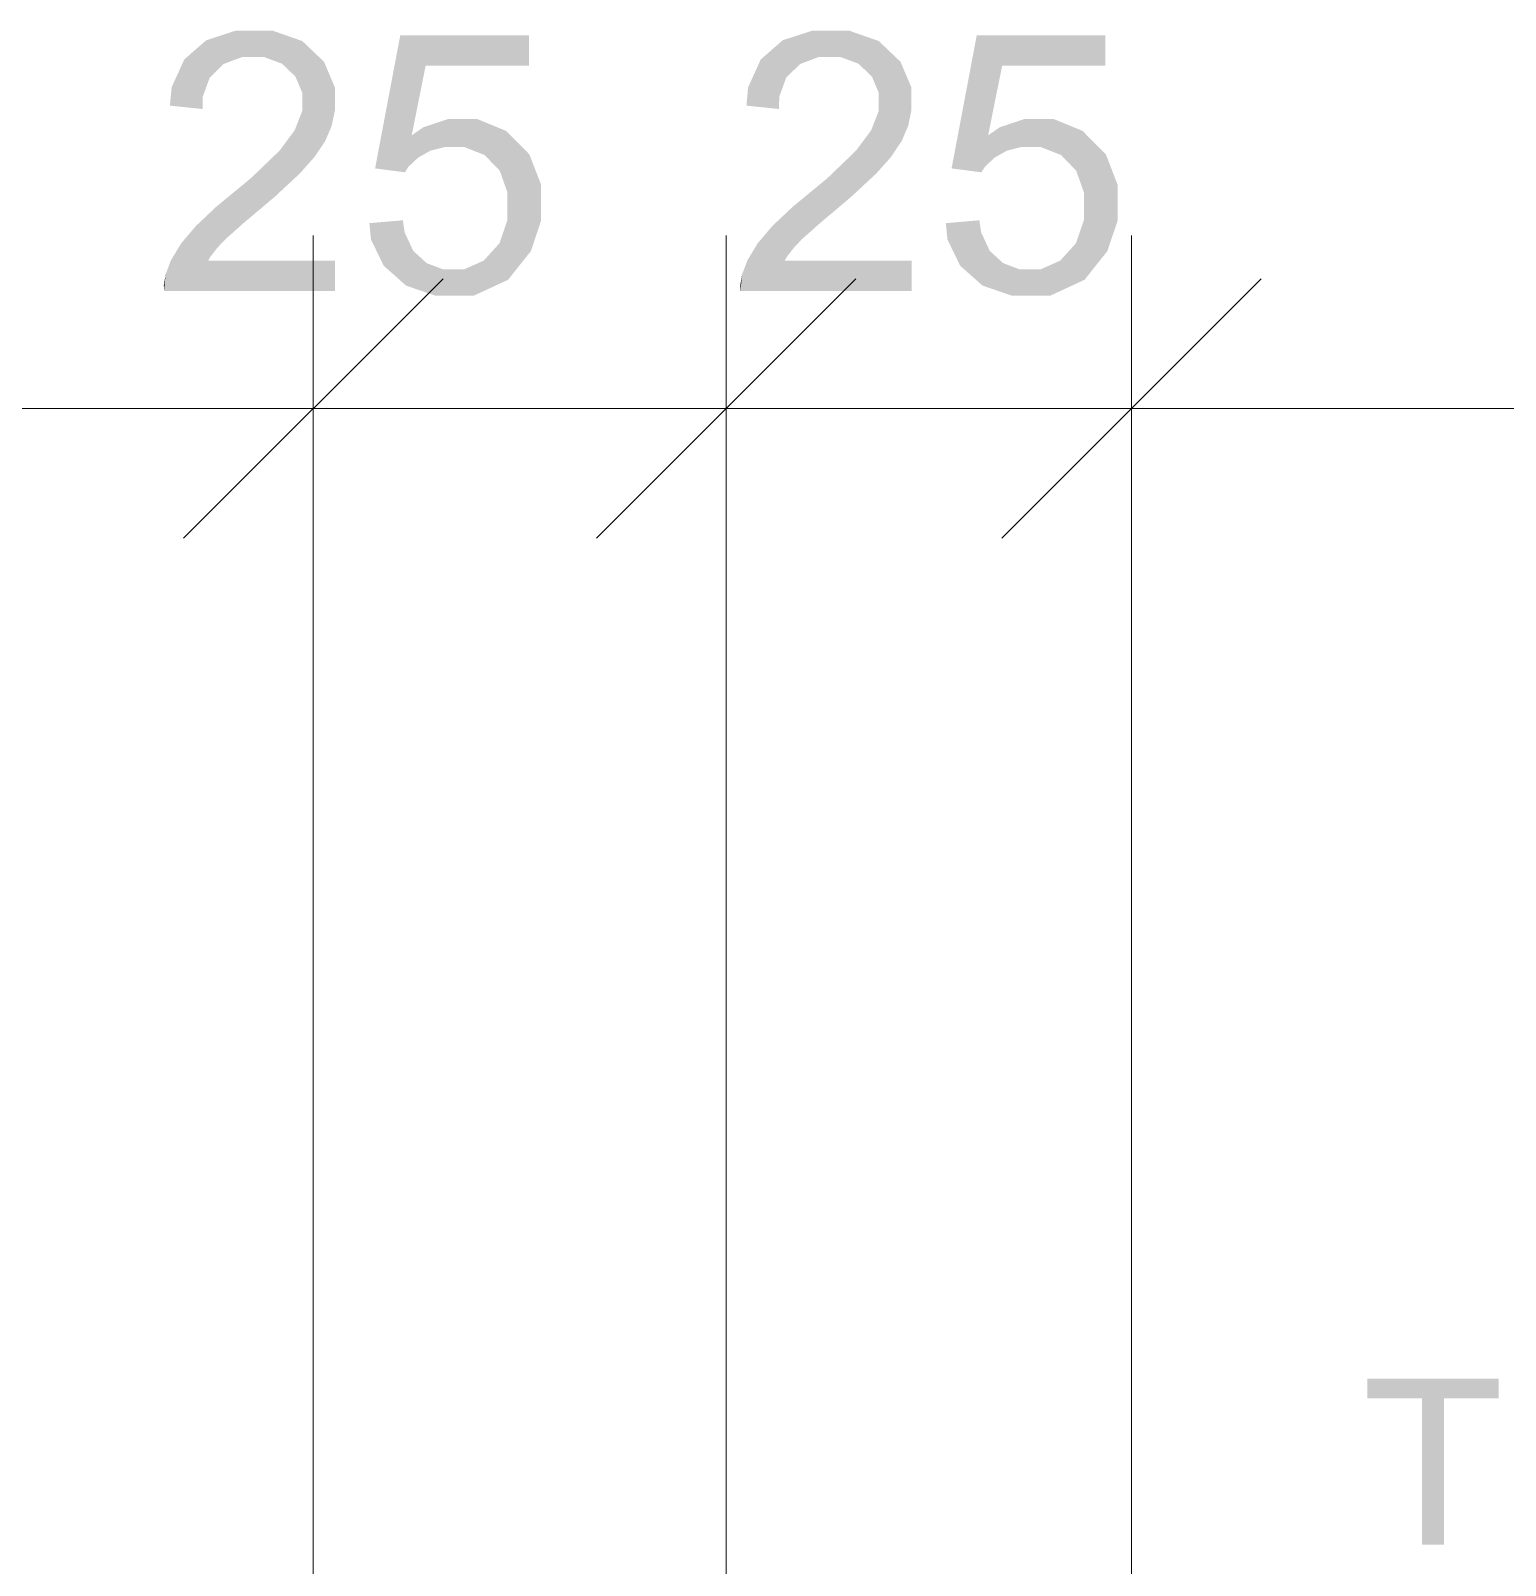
# Model space of a CAD drawing. Header units: millimetres. Extents: x 2 to 579, y 1 to 405.
# Drawn here: x 182.74 to 190.42, y 103 to 110.98 of the extents above; entities that cross this region are included whole.
import ezdxf

# ---------------------------------------------------------------- set-up
doc = ezdxf.new("R2010")
doc.units = ezdxf.units.MM
doc.linetypes.add('XKITLINE00', pattern=[0])
doc.layers.add('LinkedObject', color=7, linetype='Continuous', lineweight=0)

# ---------------------------------------------------------------- blocks, each defined once
blk = doc.blocks.new('*A4')
at = {"layer": 'LinkedObject'}
for points in [[(183.8067, 110.9843), (183.5964, 110.8845), (183.6535, 110.9344)], [(183.9029, 110.9843), (183.5964, 110.8845), (183.8067, 110.9843)], [(183.8393, 110.8466), (183.5964, 110.8845), (183.9029, 110.9843)], [(183.8393, 110.8466), (183.9029, 110.9843), (183.8992, 110.8466)], [(183.8992, 110.8466), (183.9029, 110.9843), (183.9558, 110.8466)], [(184.1537, 110.9304), (183.9029, 110.9843), (184, 110.9843)], [(184.0477, 110.8128), (183.9029, 110.9843), (184.1537, 110.9304)], [(183.9558, 110.8466), (183.9029, 110.9843), (184.0477, 110.8128)], [(184.7959, 110.8021), (184.5327, 110.2675), (184.6636, 110.96)], [(185.3332, 110.8021), (184.6636, 110.96), (185.3332, 110.96)], [(184.7959, 110.8021), (184.6636, 110.96), (185.3332, 110.8021)], [(186.8075, 110.9843), (186.5972, 110.8845), (186.6543, 110.9344)], [(186.9037, 110.9843), (186.5972, 110.8845), (186.8075, 110.9843)], [(186.8401, 110.8466), (186.5972, 110.8845), (186.9037, 110.9843)], [(186.8401, 110.8466), (186.9037, 110.9843), (186.9, 110.8466)], [(186.9, 110.8466), (186.9037, 110.9843), (186.9566, 110.8466)], [(187.1544, 110.9304), (186.9037, 110.9843), (187.0007, 110.9843)], [(187.0485, 110.8128), (186.9037, 110.9843), (187.1544, 110.9304)], [(186.9566, 110.8466), (186.9037, 110.9843), (187.0485, 110.8128)], [(187.7967, 110.8021), (187.5335, 110.2675), (187.6644, 110.96)], [(188.334, 110.8021), (187.6644, 110.96), (188.334, 110.96)], [(187.7967, 110.8021), (187.6644, 110.96), (188.334, 110.8021)], [(183.5964, 110.8845), (183.7436, 110.8108), (183.5394, 110.8346)], [(183.7436, 110.8108), (183.5964, 110.8845), (183.8393, 110.8466)], [(184.0477, 110.8128), (184.1537, 110.9304), (184.0829, 110.7791)], [(184.0829, 110.7791), (184.1537, 110.9304), (184.1181, 110.7453)], [(184.2102, 110.8766), (184.1181, 110.7453), (184.1537, 110.9304)], [(184.1181, 110.7453), (184.2102, 110.8766), (184.1533, 110.6624)], [(184.1533, 110.6624), (184.2102, 110.8766), (184.3234, 110.6891)], [(184.3234, 110.6891), (184.2102, 110.8766), (184.2668, 110.8227)], [(186.5972, 110.8845), (186.7444, 110.8108), (186.5402, 110.8346)], [(186.7444, 110.8108), (186.5972, 110.8845), (186.8401, 110.8466)], [(187.0485, 110.8128), (187.1544, 110.9304), (187.0837, 110.7791)], [(187.0837, 110.7791), (187.1544, 110.9304), (187.1189, 110.7453)], [(187.211, 110.8766), (187.1189, 110.7453), (187.1544, 110.9304)], [(187.1189, 110.7453), (187.211, 110.8766), (187.1541, 110.6624)], [(187.1541, 110.6624), (187.211, 110.8766), (187.3242, 110.6891)], [(187.3242, 110.6891), (187.211, 110.8766), (187.2676, 110.8227)], [(183.5394, 110.8346), (183.4648, 110.5942), (183.4736, 110.6894)], [(183.6718, 110.7392), (183.4648, 110.5942), (183.5394, 110.8346)], [(183.6718, 110.7392), (183.5394, 110.8346), (183.7077, 110.775)], [(183.7077, 110.775), (183.5394, 110.8346), (183.7436, 110.8108)], [(184.7231, 110.4396), (184.5327, 110.2675), (184.7959, 110.8021)], [(186.5402, 110.8346), (186.4656, 110.5942), (186.4744, 110.6894)], [(186.6726, 110.7392), (186.4656, 110.5942), (186.5402, 110.8346)], [(186.6726, 110.7392), (186.5402, 110.8346), (186.7085, 110.775)], [(186.7085, 110.775), (186.5402, 110.8346), (186.7444, 110.8108)], [(187.7239, 110.4396), (187.5335, 110.2675), (187.7967, 110.8021)], [(183.6354, 110.64), (183.4648, 110.5942), (183.6718, 110.7392)], [(186.6362, 110.64), (186.4656, 110.5942), (186.6726, 110.7392)], [(183.4648, 110.5942), (183.6354, 110.64), (183.6349, 110.5766)], [(184.1533, 110.6624), (184.3234, 110.6891), (184.1533, 110.6132)], [(184.1533, 110.6132), (184.3234, 110.6891), (184.1533, 110.5662)], [(184.3234, 110.6095), (184.1533, 110.5662), (184.3234, 110.6891)], [(186.4656, 110.5942), (186.6362, 110.64), (186.6357, 110.5766)], [(187.1541, 110.6624), (187.3242, 110.6891), (187.1541, 110.6132)], [(187.1541, 110.6132), (187.3242, 110.6891), (187.1541, 110.5662)], [(187.3242, 110.6095), (187.1541, 110.5662), (187.3242, 110.6891)], [(184.3234, 110.6095), (184.1144, 110.4665), (184.1533, 110.5662)], [(184.3234, 110.5689), (184.1144, 110.4665), (184.3234, 110.6095)], [(184.3068, 110.4893), (184.1144, 110.4665), (184.3234, 110.5689)], [(187.3242, 110.6095), (187.1152, 110.4665), (187.1541, 110.5662)], [(187.3242, 110.5689), (187.1152, 110.4665), (187.3242, 110.6095)], [(187.3076, 110.4893), (187.1152, 110.4665), (187.3242, 110.5689)], [(184.1144, 110.4665), (184.1801, 110.2853), (184.0755, 110.4139)], [(184.2903, 110.4501), (184.1144, 110.4665), (184.3068, 110.4893)], [(184.1144, 110.4665), (184.2903, 110.4501), (184.1801, 110.2853)], [(184.9111, 110.524), (184.7231, 110.4396), (184.7838, 110.4818)], [(184.8931, 110.3782), (184.7231, 110.4396), (184.9111, 110.524)], [(184.8931, 110.3782), (184.9111, 110.524), (184.9334, 110.3782)], [(184.9334, 110.3782), (184.9111, 110.524), (184.9983, 110.3782)], [(184.9777, 110.524), (184.9983, 110.3782), (184.9111, 110.524)], [(185.2148, 110.4627), (184.9777, 110.524), (185.0659, 110.524)], [(185.1027, 110.3372), (184.9777, 110.524), (185.2148, 110.4627)], [(184.9983, 110.3782), (184.9777, 110.524), (185.1027, 110.3372)], [(185.1027, 110.3372), (185.2148, 110.4627), (185.1422, 110.2961)], [(185.1422, 110.2961), (185.2148, 110.4627), (185.1817, 110.2551)], [(185.2754, 110.4015), (185.1817, 110.2551), (185.2148, 110.4627)], [(187.1152, 110.4665), (187.1809, 110.2853), (187.0763, 110.4139)], [(187.291, 110.4501), (187.1152, 110.4665), (187.3076, 110.4893)], [(187.1152, 110.4665), (187.291, 110.4501), (187.1809, 110.2853)], [(187.9118, 110.524), (187.7239, 110.4396), (187.7846, 110.4818)], [(187.8939, 110.3782), (187.7239, 110.4396), (187.9118, 110.524)], [(187.8939, 110.3782), (187.9118, 110.524), (187.9342, 110.3782)], [(187.9342, 110.3782), (187.9118, 110.524), (187.9991, 110.3782)], [(187.9785, 110.524), (187.9991, 110.3782), (187.9118, 110.524)], [(188.2155, 110.4627), (187.9785, 110.524), (188.0667, 110.524)], [(188.1034, 110.3372), (187.9785, 110.524), (188.2155, 110.4627)], [(187.9991, 110.3782), (187.9785, 110.524), (188.1034, 110.3372)], [(188.1034, 110.3372), (188.2155, 110.4627), (188.143, 110.2961)], [(188.143, 110.2961), (188.2155, 110.4627), (188.1825, 110.2551)], [(188.2762, 110.4015), (188.1825, 110.2551), (188.2155, 110.4627)], [(184.0755, 110.4139), (184.1801, 110.2853), (184.0366, 110.3613)], [(184.1801, 110.2853), (184.2903, 110.4501), (184.2186, 110.3286)], [(184.2186, 110.3286), (184.2903, 110.4501), (184.2737, 110.411)], [(184.5327, 110.2675), (184.7231, 110.4396), (184.8207, 110.3599)], [(184.8207, 110.3599), (184.7231, 110.4396), (184.8931, 110.3782)], [(185.1817, 110.2551), (185.2754, 110.4015), (185.2212, 110.1432)], [(185.2212, 110.1432), (185.2754, 110.4015), (185.3967, 110.1828)], [(185.3967, 110.1828), (185.2754, 110.4015), (185.336, 110.3403)], [(187.0763, 110.4139), (187.1809, 110.2853), (187.0373, 110.3613)], [(187.1809, 110.2853), (187.291, 110.4501), (187.2194, 110.3286)], [(187.2194, 110.3286), (187.291, 110.4501), (187.2744, 110.411)], [(187.5335, 110.2675), (187.7239, 110.4396), (187.8215, 110.3599)], [(187.8215, 110.3599), (187.7239, 110.4396), (187.8939, 110.3782)], [(188.1825, 110.2551), (188.2762, 110.4015), (188.222, 110.1432)], [(188.222, 110.1432), (188.2762, 110.4015), (188.3975, 110.1828)], [(188.3975, 110.1828), (188.2762, 110.4015), (188.3368, 110.3403)], [(184.0366, 110.3613), (184.1417, 110.242), (183.888, 110.2182)], [(184.0366, 110.3613), (184.1801, 110.2853), (184.1417, 110.242)], [(184.7887, 110.3417), (184.5327, 110.2675), (184.8207, 110.3599)], [(184.7567, 110.3235), (184.5327, 110.2675), (184.7887, 110.3417)], [(184.7063, 110.2763), (184.5327, 110.2675), (184.7567, 110.3235)], [(187.0373, 110.3613), (187.1424, 110.242), (186.8888, 110.2182)], [(187.0373, 110.3613), (187.1809, 110.2853), (187.1424, 110.242)], [(187.7895, 110.3417), (187.5335, 110.2675), (187.8215, 110.3599)], [(187.7575, 110.3235), (187.5335, 110.2675), (187.7895, 110.3417)], [(187.7071, 110.2763), (187.5335, 110.2675), (187.7575, 110.3235)], [(183.888, 110.2182), (184.1417, 110.242), (184.0142, 110.1232)], [(184.5327, 110.2675), (184.7063, 110.2763), (184.6879, 110.2472)], [(186.8888, 110.2182), (187.1424, 110.242), (187.0149, 110.1232)], [(187.5335, 110.2675), (187.7071, 110.2763), (187.6887, 110.2472)], [(184.0142, 110.1232), (183.7784, 110.1276), (183.888, 110.2182)], [(185.2212, 110.1432), (185.3967, 110.1828), (185.2212, 110.0722)], [(185.2212, 110.0722), (185.3967, 110.1828), (185.2212, 109.9976)], [(185.3967, 110.0866), (185.2212, 109.9976), (185.3967, 110.1828)], [(187.0149, 110.1232), (186.7792, 110.1276), (186.8888, 110.2182)], [(188.222, 110.1432), (188.3975, 110.1828), (188.222, 110.0722)], [(188.222, 110.0722), (188.3975, 110.1828), (188.222, 109.9976)], [(188.3975, 110.0866), (188.222, 109.9976), (188.3975, 110.1828)], [(183.8507, 109.9852), (183.5997, 109.9676), (183.7078, 110.0697)], [(183.7784, 110.1276), (183.8507, 109.9852), (183.7078, 110.0697)], [(183.7784, 110.1276), (183.9251, 110.0477), (183.8507, 109.9852)], [(183.9251, 110.0477), (183.7784, 110.1276), (184.0142, 110.1232)], [(185.1801, 109.8778), (185.3967, 110.0866), (185.29, 109.7699)], [(185.2212, 109.9976), (185.3967, 110.0866), (185.1801, 109.8778)], [(185.29, 109.7699), (185.3967, 110.0866), (185.3434, 109.8366)], [(185.3434, 109.8366), (185.3967, 110.0866), (185.3967, 109.995)], [(186.8514, 109.9852), (186.6005, 109.9676), (186.7086, 110.0697)], [(186.7792, 110.1276), (186.8514, 109.9852), (186.7086, 110.0697)], [(186.7792, 110.1276), (186.9259, 110.0477), (186.8514, 109.9852)], [(186.9259, 110.0477), (186.7792, 110.1276), (187.0149, 110.1232)], [(188.1809, 109.8778), (188.3975, 110.0866), (188.2908, 109.7699)], [(188.222, 109.9976), (188.3975, 110.0866), (188.1809, 109.8778)], [(188.2908, 109.7699), (188.3975, 110.0866), (188.3441, 109.8366)], [(188.3441, 109.8366), (188.3975, 110.0866), (188.3975, 109.995)], [(183.755, 109.9003), (183.5997, 109.9676), (183.8507, 109.9852)], [(184.6868, 109.9339), (184.503, 109.9826), (184.6771, 109.9975)], [(186.7558, 109.9003), (186.6005, 109.9676), (186.8514, 109.9852)], [(187.6876, 109.9339), (187.5038, 109.9826), (187.6779, 109.9975)], [(183.5622, 109.9235), (183.4701, 109.7897), (183.5247, 109.8794)], [(183.6776, 109.8108), (183.4701, 109.7897), (183.5622, 109.9235)], [(183.5997, 109.9676), (183.7126, 109.8556), (183.5622, 109.9235)], [(183.5622, 109.9235), (183.7126, 109.8556), (183.6776, 109.8108)], [(183.7126, 109.8556), (183.5997, 109.9676), (183.7338, 109.8779)], [(183.7338, 109.8779), (183.5997, 109.9676), (183.755, 109.9003)], [(184.503, 109.9826), (184.6358, 109.7091), (184.5113, 109.8974)], [(184.6868, 109.9339), (184.6358, 109.7091), (184.503, 109.9826)], [(184.7314, 109.8383), (184.6358, 109.7091), (184.6868, 109.9339)], [(186.563, 109.9235), (186.4709, 109.7897), (186.5255, 109.8794)], [(186.6784, 109.8108), (186.4709, 109.7897), (186.563, 109.9235)], [(186.6005, 109.9676), (186.7134, 109.8556), (186.563, 109.9235)], [(186.563, 109.9235), (186.7134, 109.8556), (186.6784, 109.8108)], [(186.7134, 109.8556), (186.6005, 109.9676), (186.7346, 109.8779)], [(186.7346, 109.8779), (186.6005, 109.9676), (186.7558, 109.9003)], [(187.5038, 109.9826), (187.6366, 109.7091), (187.512, 109.8974)], [(187.6876, 109.9339), (187.6366, 109.7091), (187.5038, 109.9826)], [(187.7322, 109.8383), (187.6366, 109.7091), (187.6876, 109.9339)], [(184.5113, 109.8974), (184.6358, 109.7091), (184.5777, 109.7607)], [(184.6358, 109.7091), (184.7314, 109.8383), (184.694, 109.6575)], [(184.7664, 109.8063), (184.694, 109.6575), (184.7314, 109.8383)], [(185.139, 109.8326), (185.29, 109.7699), (185.0979, 109.7875)], [(185.1801, 109.8778), (185.29, 109.7699), (185.139, 109.8326)], [(187.512, 109.8974), (187.6366, 109.7091), (187.5785, 109.7607)], [(187.6366, 109.7091), (187.7322, 109.8383), (187.6948, 109.6575)], [(187.7672, 109.8063), (187.6948, 109.6575), (187.7322, 109.8383)], [(188.1398, 109.8326), (188.2908, 109.7699), (188.0987, 109.7875)], [(188.1809, 109.8778), (188.2908, 109.7699), (188.1398, 109.8326)], [(183.4701, 109.7897), (183.4338, 109.6289), (183.4531, 109.7441)], [(183.6638, 109.7882), (183.4338, 109.6289), (183.4701, 109.7897)], [(183.4338, 109.6289), (183.6638, 109.7882), (184.3248, 109.6289)], [(183.4531, 109.7441), (183.4338, 109.6289), (183.4425, 109.7164)], [(183.6638, 109.7882), (183.4701, 109.7897), (183.6776, 109.8108)], [(184.3248, 109.6289), (183.6638, 109.7882), (184.3248, 109.7882)], [(184.8014, 109.7743), (184.694, 109.6575), (184.7664, 109.8063)], [(184.8014, 109.7743), (184.936, 109.606), (184.694, 109.6575)], [(184.8863, 109.7423), (184.936, 109.606), (184.8014, 109.7743)], [(184.936, 109.606), (185.29, 109.7699), (185.0482, 109.606)], [(184.9965, 109.7423), (185.29, 109.7699), (184.936, 109.606)], [(185.0979, 109.7875), (185.29, 109.7699), (184.9965, 109.7423)], [(185.0482, 109.606), (185.29, 109.7699), (185.2252, 109.6879)], [(186.4709, 109.7897), (186.4346, 109.6289), (186.4539, 109.7441)], [(186.6646, 109.7882), (186.4346, 109.6289), (186.4709, 109.7897)], [(186.4346, 109.6289), (186.6646, 109.7882), (187.3256, 109.6289)], [(186.4539, 109.7441), (186.4346, 109.6289), (186.4433, 109.7164)], [(186.6646, 109.7882), (186.4709, 109.7897), (186.6784, 109.8108)], [(187.3256, 109.6289), (186.6646, 109.7882), (187.3256, 109.7882)], [(187.8022, 109.7743), (187.6948, 109.6575), (187.7672, 109.8063)], [(187.8022, 109.7743), (187.9368, 109.606), (187.6948, 109.6575)], [(187.8871, 109.7423), (187.9368, 109.606), (187.8022, 109.7743)], [(187.9368, 109.606), (188.2908, 109.7699), (188.049, 109.606)], [(187.9973, 109.7423), (188.2908, 109.7699), (187.9368, 109.606)], [(188.0987, 109.7875), (188.2908, 109.7699), (187.9973, 109.7423)], [(188.049, 109.606), (188.2908, 109.7699), (188.226, 109.6879)], [(183.4425, 109.7164), (183.4338, 109.6289), (183.4329, 109.6588)], [(184.9363, 109.7423), (184.936, 109.606), (184.8863, 109.7423)], [(184.9965, 109.7423), (184.936, 109.606), (184.9363, 109.7423)], [(186.4433, 109.7164), (186.4346, 109.6289), (186.4337, 109.6588)], [(187.9371, 109.7423), (187.9368, 109.606), (187.8871, 109.7423)], [(187.9973, 109.7423), (187.9368, 109.606), (187.9371, 109.7423)], [(184.694, 109.6575), (184.936, 109.606), (184.8441, 109.606)], [(187.6948, 109.6575), (187.9368, 109.606), (187.8449, 109.606)], [(189.6978, 103.9683), (189.9821, 103.8664), (189.6978, 103.8664)], [(190.0962, 103.8664), (189.9821, 103.8664), (189.6978, 103.9683)], [(190.0962, 103.8664), (189.6978, 103.9683), (190.3821, 103.9683)], [(190.0962, 103.8664), (190.3821, 103.9683), (190.3821, 103.8664)], [(189.9821, 103.1043), (190.0962, 103.8664), (190.0962, 103.1043)], [(189.9821, 103.8664), (190.0962, 103.8664), (189.9821, 103.1043)]]:
    blk.add_hatch(color=7, dxfattribs=at).paths.add_polyline_path(points, flags=17)
at = {"layer": 'LinkedObject', "color": 6, "linetype": 'XKITLINE00', "lineweight": 0}
for p, q in [((184.2112, 101.2388), (184.2112, 109.9182)), ((186.3604, 100.7314), (186.3604, 109.9182)), ((186.3604, 101.0156), (186.3604, 109.9182)), ((188.4703, 100.9861), (188.4703, 109.9182)), ((184.8862, 109.6932), (183.5362, 108.3432)), ((185.6854, 108.3432), (187.0354, 109.6932)), ((187.0354, 109.6932), (185.6854, 108.3432)), ((187.7953, 108.3432), (189.1453, 109.6932)), ((184.2112, 109.0182), (168.3348, 109.0182)), ((184.2112, 109.0182), (186.3604, 109.0182)), ((186.3604, 109.0182), (188.4703, 109.0182)), ((200.8819, 109.0182), (188.4703, 109.0182))]:
    blk.add_line(p, q, dxfattribs=at)
at = {"layer": 'LinkedObject', "color": 7, "linetype": 'XKITLINE00', "lineweight": 0}
for p, q in [((186.3604, 109.0182), (186.3604, 109.0182)), ((188.4703, 109.0182), (188.4703, 109.0182))]:
    blk.add_line(p, q, dxfattribs=at)

msp = doc.modelspace()

# ---------------------------------------------------------------- block references
at = {"lineweight": 0}
msp.add_blockref('*A4', (0, 0), dxfattribs=at)

doc.saveas('drawing.dxf')
